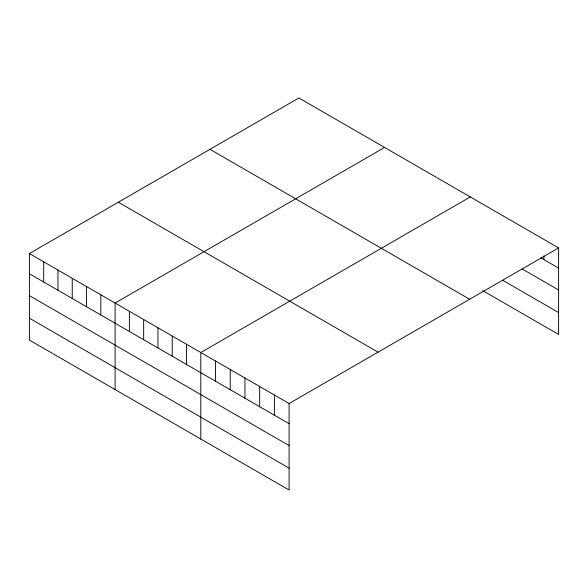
<?xml version="1.0" encoding="UTF-8"?>
<svg xmlns="http://www.w3.org/2000/svg" width="588" height="588" viewBox="0 0 588 588"><rect width="100%" height="100%" fill="white"/><g stroke="black" fill="none" stroke-linecap="round" stroke-linejoin="round"><path stroke-width="0.88" d="M29.4 253.568L289.105 403.508L289.105 490.025L29.4 340.084L29.4 253.568L298.895 97.976L558.6 247.916L558.6 334.432L482.697 290.612M384.596 147.456L115.101 303.048L115.101 389.565M470.297 196.936L200.802 352.528L200.802 439.045M289.105 403.508L558.6 247.916M540.784 257.816L558.6 268.099M522.195 268.973L558.6 289.987M502.828 280.344L558.6 312.544M209.96 149.323L469.665 299.263M118.335 202.221L378.04 352.161M29.4 273.751L289.105 423.691M29.4 295.639L289.105 445.579M29.4 318.196L289.105 468.136M543.885 255.934L543.885 259.602M274.39 395.011L274.39 415.194M259.668 386.514L259.668 406.698M244.953 378.018L244.953 398.201M230.239 369.521L230.239 389.704M215.524 361.025L215.524 381.208M186.521 344.281L186.521 364.464M172.24 336.035L172.24 356.218M157.952 327.788L157.952 347.971M143.67 319.541L143.67 339.724M129.389 311.295L129.389 331.478M100.82 294.801L100.82 314.984M86.532 286.554L86.532 306.738M72.251 278.308L72.251 298.491M57.969 270.061L57.969 290.244M43.681 261.814L43.681 281.997"/></g></svg>
